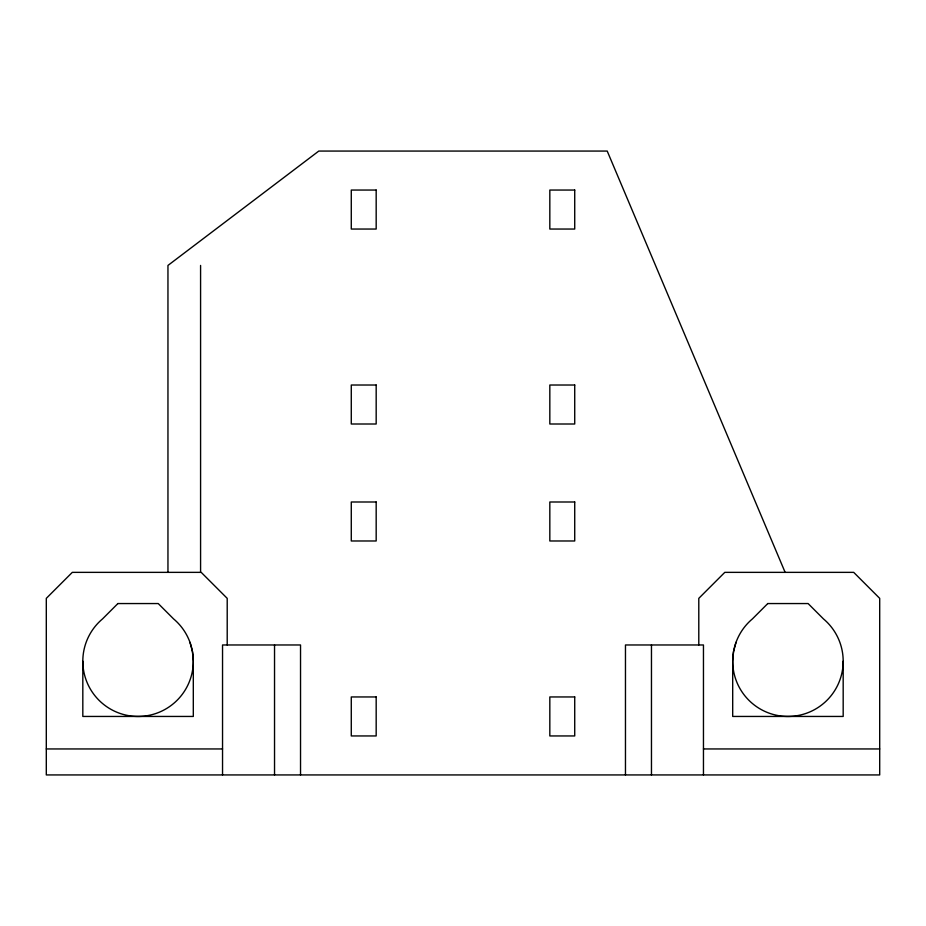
<?xml version="1.0" encoding="UTF-8"?>
<svg xmlns="http://www.w3.org/2000/svg" width="926" height="926" viewBox="0 0 926 926"><rect width="100%" height="100%" fill="white"/><g stroke="black" fill="none" stroke-linecap="round" stroke-linejoin="round"><path stroke-width="1.39" d="M736.031 642.32L733.542 651.615L732.697 661.21L732.697 716.446L843.181 716.446L843.181 661.21M46.3 748.949L222.541 748.949M703.459 748.949L879.7 748.949M785.132 572.361L607.213 151.065L318.787 151.065L167.953 265.438L167.953 572.361M189.969 642.32L192.458 651.615L193.303 661.21L193.303 716.446L82.819 716.446L82.819 661.21M703.459 774.935L703.459 644.971L625.467 644.971L625.467 774.935M698.794 644.971L698.794 598.358L724.792 572.361L853.703 572.361L879.7 598.358L879.7 774.935L46.3 774.935L46.3 598.358L72.297 572.361L201.208 572.361L227.206 598.358L227.206 644.971M651.464 644.971L651.464 774.935M300.533 774.935L300.533 644.971L222.541 644.971L222.541 774.935M274.536 644.971L274.536 774.935M200.583 265.438L200.583 572.361M117.891 603.555L102.554 618.892A55.236 55.236 0 0 0 97.878 699.118A55.236 55.236 0 0 0 178.243 699.118A55.236 55.236 0 0 0 173.567 618.892L158.23 603.555L117.891 603.555M767.77 603.555L752.433 618.892A55.236 55.236 0 0 0 747.757 699.118A55.236 55.236 0 0 0 828.122 699.118A55.236 55.236 0 0 0 823.445 618.892L808.109 603.555L767.77 603.555M376.176 190.05L351.278 190.05L351.278 229.046L376.176 229.046L376.176 190.05M574.722 190.05L549.824 190.05L549.824 229.046L574.722 229.046L574.722 190.05M376.176 385.019L351.278 385.019L351.278 424.004L376.176 424.004L376.176 385.019M574.722 385.019L549.824 385.019L549.824 424.004L574.722 424.004L574.722 385.019M376.176 501.996L351.278 501.996L351.278 540.981L376.176 540.981L376.176 501.996M574.722 501.996L549.824 501.996L549.824 540.981L574.722 540.981L574.722 501.996M376.176 696.954L351.278 696.954L351.278 735.95L376.176 735.95L376.176 696.954M574.722 696.954L549.824 696.954L549.824 735.95L574.722 735.95L574.722 696.954"/></g></svg>
